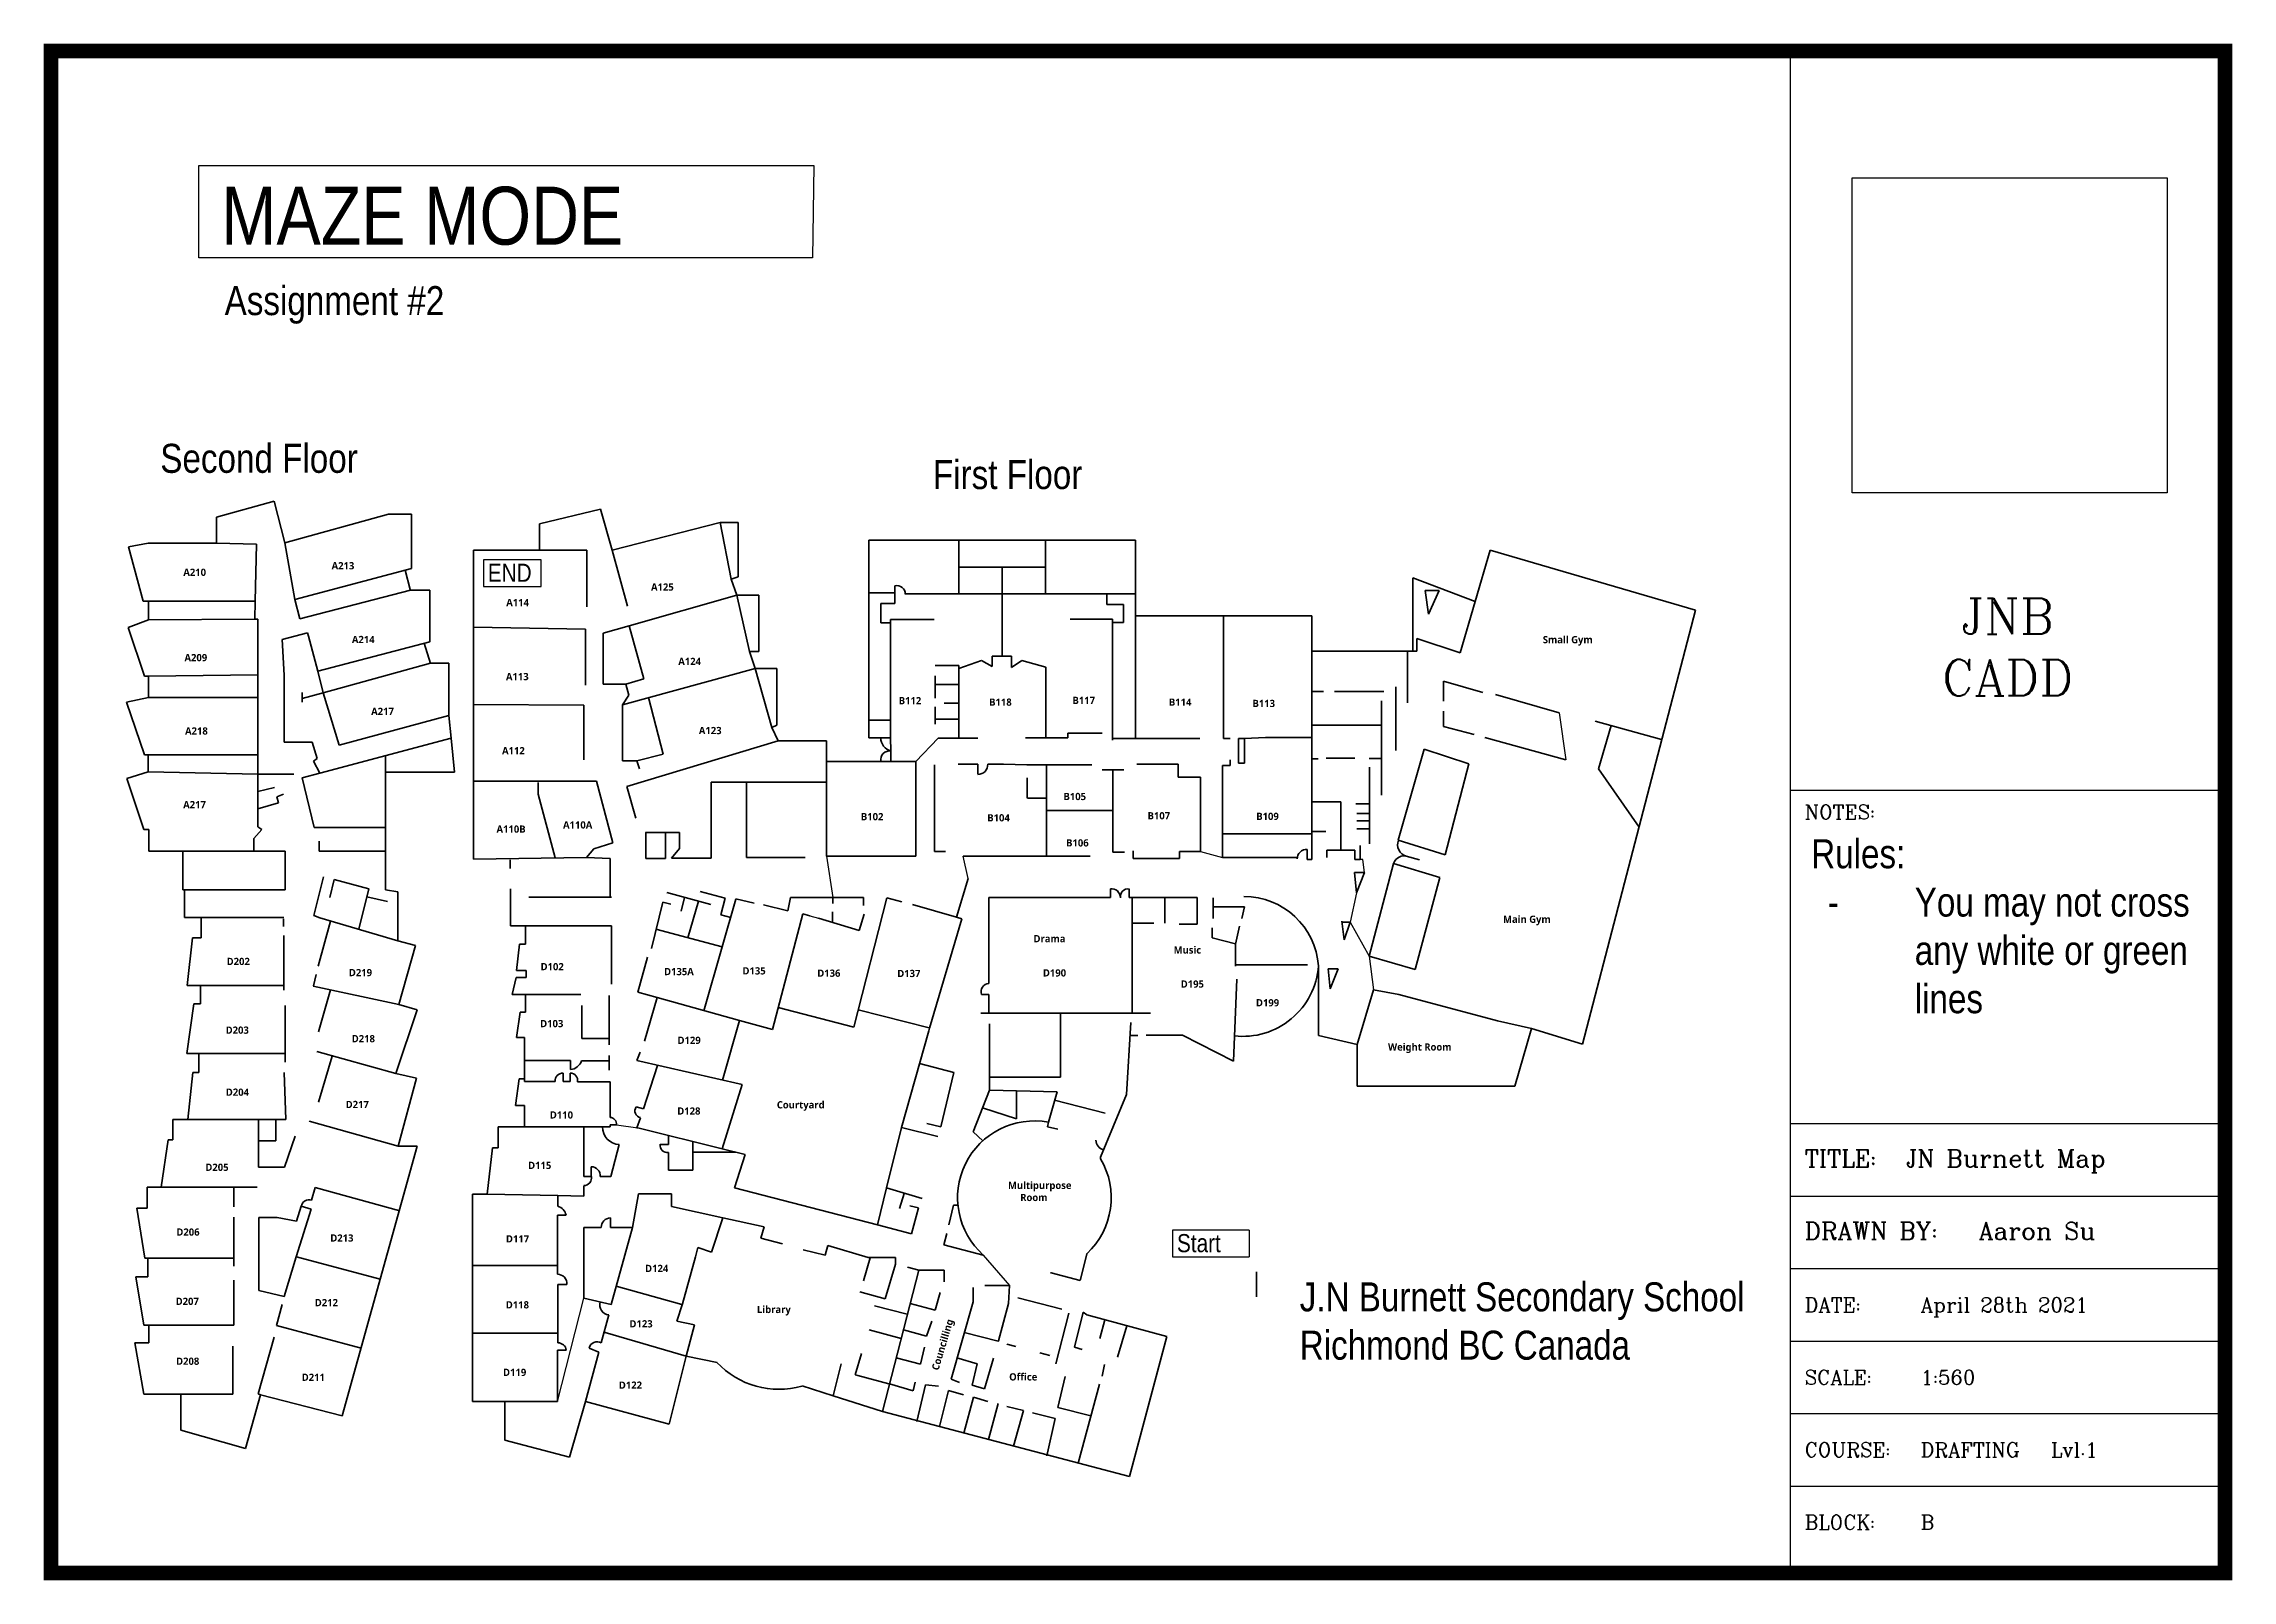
# Model space of a CAD drawing. Header units: inches. Extents: x -0.1 to 15.1, y -0.1 to 10.6.
import ezdxf
from ezdxf.enums import TextEntityAlignment as Align

# ---------------------------------------------------------------- set-up
doc = ezdxf.new("R2010")
doc.units = ezdxf.units.IN
doc.header["$MEASUREMENT"] = 0
doc.layers.add('Map Layer', color=7, linetype='Continuous', lineweight=35)
doc.layers.add('Maze Mode', color=86, linetype='Continuous')
doc.layers.add('TEXT', color=7, linetype='Continuous')
doc.styles.add('ROMANC', font='romanc')
doc.styles.get("Standard").update_dxf_attribs({"font": 'technic_.ttf'})
picture_1 = doc.add_image_def('image1.png', size_in_pixel=(1761, 1761))

msp = doc.modelspace()

# ---------------------------------------------------------------- linework, layer by layer
for p, q in [((12, 10.5), (12, 0)), ((12, 5.4), (15, 5.4)), ((12, 3.1), (15, 3.1)), ((12, 2.6), (15, 2.6)), ((12, 2.1), (15, 2.1)), ((12, 1.6), (15, 1.6)), ((12, 1.1), (15, 1.1)), ((12, 0.6), (15, 0.6))]:
    msp.add_line(p, q)
at = {"const_width": 0.1}
msp.add_lwpolyline([(0, 0), (15, 0), (15, 10.5), (0, 10.5)], close=True, dxfattribs=at)
at = {"layer": 'Map Layer'}
for p, q in [((1.142, 7.285), (1.539, 7.394)), ((1.539, 7.394), (1.142, 7.285)), ((1.142, 7.285), (1.142, 7.104)), ((1.539, 7.394), (1.613, 7.108)), ((1.613, 7.108), (1.539, 7.394)), ((1.613, 7.108), (2.328, 7.304)), ((2.328, 7.304), (2.487, 7.304)), ((2.487, 7.304), (2.487, 6.93)), ((3.792, 7.339), (3.371, 7.237)), ((3.871, 7.056), (3.792, 7.339)), ((4.617, 7.248), (3.871, 7.056)), ((4.741, 7.248), (4.617, 7.248)), ((4.617, 7.248), (4.692, 6.857)), ((4.741, 6.872), (4.741, 7.248)), ((0.671, 7.104), (0.535, 7.08)), ((1.142, 7.104), (0.671, 7.104)), ((1.417, 7.098), (1.142, 7.104)), ((1.409, 6.705), (1.417, 7.098)), ((1.682, 6.715), (1.613, 7.108)), ((3.371, 7.237), (3.371, 7.057)), ((5.643, 7.126), (5.643, 5.762)), ((5.643, 7.126), (7.483, 7.126)), ((6.264, 7.126), (6.264, 6.754)), ((6.862, 7.125), (6.862, 6.758)), ((7.483, 7.126), (7.483, 6.604)), ((0.535, 7.08), (0.635, 6.705)), ((2.914, 7.057), (3.698, 7.057)), ((2.914, 7.057), (2.914, 4.924)), ((3.698, 7.057), (3.698, 6.666)), ((3.871, 7.056), (3.978, 6.671)), ((9.93, 7.057), (9.724, 6.347)), ((11.347, 6.643), (9.93, 7.057)), ((2.487, 6.93), (1.682, 6.715)), ((2.443, 6.918), (2.479, 6.786)), ((4.692, 6.857), (4.741, 6.872)), ((4.731, 6.745), (4.692, 6.857)), ((5.823, 6.762), (5.823, 6.81)), ((6.264, 6.94), (6.862, 6.94)), ((6.563, 6.754), (6.563, 6.94)), ((9.396, 6.865), (9.396, 6.36)), ((9.396, 6.865), (9.827, 6.702)), ((0.635, 6.705), (0.672, 6.705)), ((0.672, 6.705), (0.672, 6.576)), ((0.672, 6.705), (1.409, 6.705)), ((1.409, 6.705), (1.407, 6.58)), ((1.682, 6.715), (1.716, 6.582)), ((1.716, 6.582), (2.48, 6.78)), ((2.48, 6.78), (2.613, 6.78)), ((2.613, 6.78), (2.613, 6.423)), ((3.988, 6.535), (4.731, 6.745)), ((4.883, 6.745), (4.731, 6.745)), ((4.819, 6.357), (4.731, 6.745)), ((4.883, 6.357), (4.883, 6.745)), ((5.643, 6.762), (5.823, 6.762)), ((5.823, 6.688), (5.726, 6.688)), ((5.726, 6.688), (5.726, 6.554)), ((5.823, 6.759), (5.823, 6.762)), ((5.823, 6.759), (5.823, 6.688)), ((6.039, 6.754), (5.894, 6.754)), ((6.264, 6.754), (6.039, 6.754)), ((6.264, 6.754), (6.862, 6.754)), ((6.563, 6.754), (6.563, 6.63)), ((6.862, 6.754), (7.089, 6.754)), ((7.089, 6.754), (7.483, 6.754)), ((7.286, 6.754), (7.286, 6.682)), ((7.286, 6.682), (7.401, 6.682)), ((7.401, 6.682), (7.401, 6.558)), ((9.578, 6.779), (9.482, 6.777)), ((9.482, 6.777), (9.505, 6.615)), ((9.505, 6.615), (9.578, 6.779)), ((0.672, 6.576), (0.532, 6.522)), ((0.532, 6.522), (0.644, 6.186)), ((0.672, 6.576), (1.407, 6.58)), ((1.407, 6.58), (1.427, 6.58)), ((1.427, 6.58), (1.427, 6.197)), ((2.914, 5.991), (2.914, 6.526)), ((2.914, 6.526), (3.687, 6.512)), ((3.687, 6.512), (3.687, 6.124)), ((3.988, 6.535), (3.809, 6.484)), ((3.988, 6.535), (4.091, 6.168)), ((5.726, 6.554), (5.793, 6.554)), ((5.793, 6.554), (5.793, 6.578)), ((5.793, 6.578), (6.094, 6.578)), ((5.793, 6.554), (5.793, 5.764)), ((6.563, 6.63), (6.563, 6.326)), ((7.031, 6.58), (7.324, 6.58)), ((7.324, 6.58), (7.324, 5.745)), ((7.401, 6.558), (7.324, 6.558)), ((7.483, 6.604), (8.7, 6.604)), ((7.483, 6.604), (7.483, 5.756)), ((8.091, 6.604), (8.091, 5.764)), ((8.7, 6.604), (8.7, 5.763)), ((10.568, 3.648), (11.347, 6.643)), ((1.77, 6.486), (1.596, 6.44)), ((1.596, 6.44), (1.608, 6.193)), ((1.776, 6.464), (1.77, 6.486)), ((1.842, 6.221), (1.776, 6.464)), ((2.613, 6.423), (1.842, 6.221)), ((2.574, 6.414), (2.618, 6.274)), ((3.809, 6.484), (3.809, 6.132)), ((4.858, 6.241), (4.819, 6.357)), ((4.819, 6.357), (4.883, 6.357)), ((9.423, 6.36), (8.7, 6.36)), ((9.36, 6.003), (9.36, 6.36)), ((9.423, 6.36), (9.423, 6.447)), ((9.423, 6.447), (9.724, 6.347)), ((1.427, 6.197), (0.673, 6.186)), ((1.427, 6.197), (1.427, 6.04)), ((1.608, 6.193), (1.608, 5.732)), ((1.842, 6.221), (1.878, 6.073)), ((1.878, 6.073), (2.619, 6.276)), ((2.619, 6.276), (2.745, 6.276)), ((2.745, 6.276), (2.745, 5.915)), ((3.943, 5.989), (4.858, 6.241)), ((5.009, 6.241), (4.858, 6.241)), ((4.858, 6.241), (4.973, 5.834)), ((5.009, 5.849), (5.009, 6.241)), ((6.1, 6.261), (6.264, 6.261)), ((6.264, 6.241), (6.42, 6.295)), ((6.264, 6.261), (6.264, 5.759)), ((6.42, 6.295), (6.493, 6.253)), ((6.493, 6.253), (6.493, 6.326)), ((6.493, 6.326), (6.628, 6.326)), ((6.628, 6.326), (6.628, 6.246)), ((6.698, 6.295), (6.628, 6.246)), ((6.698, 6.295), (6.863, 6.25)), ((6.863, 6.25), (6.863, 5.762)), ((0.644, 6.186), (0.673, 6.186)), ((0.673, 6.186), (0.673, 6.039)), ((1.734, 6.034), (1.734, 6.074)), ((1.734, 6.074), (1.734, 6.007)), ((1.878, 6.073), (1.734, 6.034)), ((1.989, 5.711), (1.878, 6.073)), ((3.809, 6.132), (3.874, 6.132)), ((3.874, 6.132), (3.944, 6.133)), ((3.987, 6.055), (3.943, 5.989)), ((3.944, 6.133), (3.966, 6.133)), ((4.091, 6.168), (3.966, 6.133)), ((3.966, 6.133), (3.987, 6.055)), ((4.224, 5.649), (4.122, 6.041)), ((6.099, 6.129), (6.263, 6.129)), ((6.1, 6.189), (6.1, 6.035)), ((8.779, 6.082), (8.7, 6.082)), ((8.856, 6.082), (9.196, 6.082)), ((9.279, 6.114), (9.279, 5.674)), ((9.609, 6.153), (9.879, 6.074)), ((9.609, 6.153), (9.609, 6.015)), ((9.967, 6.06), (10.405, 5.934)), ((0.673, 6.04), (0.52, 6.007)), ((0.673, 6.039), (0.52, 6.007)), ((0.52, 6.007), (0.644, 5.645)), ((1.427, 6.04), (0.673, 6.04)), ((1.427, 6.04), (1.427, 5.668)), ((2.745, 5.915), (1.989, 5.711)), ((2.76, 5.76), (2.745, 5.915)), ((2.914, 5.991), (3.676, 5.987)), ((3.676, 5.987), (3.676, 5.611)), ((3.943, 5.989), (3.943, 5.603)), ((6.099, 5.89), (6.264, 5.89)), ((6.1, 5.975), (6.1, 5.857)), ((6.163, 6), (6.264, 6)), ((9.18, 5.85), (9.18, 6.018)), ((9.609, 5.946), (9.609, 5.839)), ((1.854, 5.518), (2.76, 5.76)), ((2.76, 5.76), (2.783, 5.525)), ((5.018, 5.742), (3.972, 5.426)), ((4.973, 5.834), (5.009, 5.849)), ((5.018, 5.742), (4.973, 5.834)), ((5.351, 5.742), (5.018, 5.742)), ((5.351, 5.455), (5.351, 5.742)), ((5.643, 5.884), (5.794, 5.884)), ((5.643, 5.762), (5.793, 5.762)), ((5.793, 5.764), (5.793, 5.762)), ((5.793, 5.762), (5.795, 5.671)), ((6.264, 5.759), (6.121, 5.759)), ((6.121, 5.759), (6.263, 5.759)), ((6.263, 5.759), (6.396, 5.759)), ((6.863, 5.762), (6.724, 5.762)), ((6.863, 5.762), (7.016, 5.762)), ((7.016, 5.762), (7.016, 5.795)), ((7.016, 5.795), (7.253, 5.795)), ((7.483, 5.756), (7.324, 5.756)), ((7.483, 5.756), (7.926, 5.756)), ((8.091, 5.764), (8.091, 5.756)), ((8.091, 5.756), (8.136, 5.756)), ((8.193, 5.587), (8.194, 5.756)), ((8.194, 5.756), (8.234, 5.756)), ((8.38, 5.763), (8.234, 5.756)), ((8.234, 5.756), (8.234, 5.587)), ((8.7, 5.763), (8.38, 5.763)), ((9.18, 5.85), (8.7, 5.85)), ((8.7, 5.763), (8.7, 4.922)), ((9.18, 5.85), (9.18, 5.367)), ((9.609, 5.839), (9.819, 5.784)), ((9.893, 5.764), (10.451, 5.609)), ((10.655, 5.876), (11.113, 5.75)), ((10.678, 5.547), (10.765, 5.847)), ((0.644, 5.645), (0.671, 5.645)), ((0.671, 5.645), (0.671, 5.527)), ((1.427, 5.645), (0.671, 5.645)), ((1.427, 5.668), (1.427, 5.645)), ((1.427, 5.645), (1.427, 5.511)), ((1.608, 5.732), (1.784, 5.732)), ((1.784, 5.732), (1.803, 5.732)), ((1.803, 5.732), (1.837, 5.618)), ((1.837, 5.618), (1.811, 5.601)), ((1.811, 5.601), (1.854, 5.518)), ((2.309, 5.142), (2.307, 5.639)), ((3.943, 5.603), (4.042, 5.603)), ((4.042, 5.603), (4.224, 5.649)), ((4.042, 5.603), (4.06, 5.548)), ((5.795, 5.599), (5.351, 5.598)), ((5.795, 5.671), (5.795, 5.599)), ((5.795, 5.599), (5.968, 5.599)), ((5.968, 5.599), (5.968, 5.531)), ((8.136, 5.571), (8.136, 5.61)), ((8.742, 5.617), (8.7, 5.617)), ((8.798, 5.621), (8.997, 5.621)), ((9.096, 5.619), (9.18, 5.619)), ((9.474, 5.683), (9.296, 5.055)), ((9.782, 5.583), (9.474, 5.683)), ((0.671, 5.527), (0.522, 5.481)), ((0.522, 5.481), (0.64, 5.129)), ((1.427, 5.511), (0.671, 5.527)), ((1.427, 5.511), (1.427, 5.148)), ((1.427, 5.511), (1.676, 5.511)), ((1.854, 5.518), (1.733, 5.486)), ((1.733, 5.486), (1.816, 5.142)), ((2.783, 5.525), (2.308, 5.525)), ((3.68, 5.463), (2.914, 5.463)), ((3.362, 5.453), (3.362, 5.373)), ((3.68, 5.463), (3.763, 5.463)), ((3.763, 5.463), (3.876, 5.037)), ((4.556, 4.931), (4.556, 5.455)), ((4.556, 5.455), (5.351, 5.455)), ((4.798, 4.936), (4.798, 5.455)), ((5.351, 5.455), (5.351, 4.945)), ((5.968, 4.945), (5.968, 5.531)), ((6.096, 5.575), (6.096, 4.978)), ((6.259, 5.579), (6.396, 5.579)), ((6.396, 5.579), (6.396, 5.51)), ((6.464, 5.579), (6.572, 5.579)), ((6.572, 5.579), (6.732, 5.575)), ((6.868, 5.575), (6.732, 5.575)), ((6.735, 5.486), (6.735, 5.345)), ((6.868, 4.946), (6.868, 5.575)), ((6.868, 5.575), (7.181, 5.575)), ((7.252, 5.54), (7.403, 5.54)), ((7.327, 5.54), (7.327, 5.416)), ((7.493, 5.581), (7.778, 5.581)), ((7.778, 5.581), (7.778, 5.491)), ((7.778, 5.491), (7.931, 5.491)), ((7.931, 5.491), (7.931, 4.978)), ((8.083, 4.937), (8.083, 5.571)), ((8.083, 5.571), (8.136, 5.571)), ((8.234, 5.587), (8.193, 5.587)), ((9.098, 5.559), (9.098, 5.03)), ((9.619, 4.955), (9.782, 5.583)), ((10.678, 5.547), (10.957, 5.145)), ((1.427, 5.392), (1.543, 5.42)), ((1.428, 5.272), (1.569, 5.314)), ((1.559, 5.355), (1.605, 5.373)), ((1.569, 5.314), (1.559, 5.355)), ((3.362, 5.373), (3.478, 4.934)), ((3.972, 5.426), (4.034, 5.208)), ((6.737, 5.345), (6.868, 5.345)), ((7.327, 5.416), (7.327, 4.972)), ((8.899, 5.321), (8.7, 5.321)), ((8.899, 5.321), (8.899, 4.986)), ((9.002, 5.306), (9.098, 5.306)), ((1.427, 5.148), (1.455, 5.129)), ((1.816, 5.142), (2.309, 5.142)), ((2.309, 5.142), (2.309, 4.776)), ((6.868, 5.26), (7.327, 5.26)), ((9.009, 5.24), (9.098, 5.24)), ((9.01, 5.188), (9.098, 5.188)), ((9.01, 5.134), (9.098, 5.134)), ((0.64, 5.129), (0.674, 5.129)), ((0.674, 5.129), (0.674, 4.98)), ((1.455, 5.129), (1.4, 5.067)), ((1.4, 5.067), (1.4, 4.98)), ((1.85, 5.049), (1.85, 4.98)), ((3.695, 4.937), (3.745, 4.997)), ((3.745, 4.997), (3.876, 5.038)), ((4.101, 5.108), (4.336, 5.108)), ((4.105, 5.105), (4.105, 5.108)), ((4.105, 4.93), (4.105, 5.105)), ((4.24, 5.108), (4.24, 4.93)), ((4.336, 4.999), (4.281, 4.931)), ((4.336, 5.108), (4.336, 4.999)), ((7.466, 4.93), (7.466, 4.983)), ((8.082, 5.099), (8.7, 5.099)), ((8.667, 4.922), (8.667, 4.992)), ((8.797, 5.116), (8.7, 5.116)), ((8.804, 4.936), (8.804, 4.986)), ((8.804, 4.986), (8.995, 4.986)), ((8.995, 4.986), (8.995, 4.923)), ((9.034, 4.923), (9.034, 5.02)), ((9.296, 5.055), (9.619, 4.955)), ((0.674, 4.98), (1.615, 4.98)), ((0.91, 4.98), (0.91, 4.713)), ((1.615, 4.98), (1.615, 4.759)), ((1.85, 4.98), (2.309, 4.98)), ((2.914, 4.924), (3.695, 4.937)), ((3.168, 4.921), (3.168, 4.86)), ((3.858, 4.929), (3.695, 4.937)), ((3.858, 4.66), (3.858, 4.929)), ((4.24, 4.93), (4.105, 4.93)), ((4.281, 4.931), (4.556, 4.931)), ((4.798, 4.936), (5.204, 4.936)), ((5.351, 4.945), (5.968, 4.945)), ((6.096, 4.978), (6.171, 4.978)), ((6.294, 4.946), (6.868, 4.946)), ((6.868, 4.946), (7.17, 4.946)), ((7.407, 4.972), (7.327, 4.972)), ((7.787, 4.93), (7.466, 4.93)), ((7.931, 4.978), (7.787, 4.978)), ((7.787, 4.978), (7.787, 4.93)), ((8.599, 4.937), (8.083, 4.937)), ((8.599, 4.937), (8.599, 4.926)), ((8.7, 4.922), (8.667, 4.922)), ((8.995, 4.923), (9.034, 4.923)), ((9.263, 4.895), (9.094, 4.256)), ((9.263, 4.895), (9.582, 4.798)), ((9.443, 4.921), (9.351, 4.945)), ((0.91, 4.713), (0.921, 4.713)), ((1.615, 4.714), (0.921, 4.714)), ((0.921, 4.714), (0.921, 4.522)), ((1.615, 4.759), (1.615, 4.714)), ((1.879, 4.803), (1.814, 4.535)), ((1.953, 4.785), (1.923, 4.659)), ((1.953, 4.785), (2.193, 4.72)), ((2.193, 4.72), (2.124, 4.441)), ((2.309, 4.776), (2.309, 4.714)), ((2.309, 4.714), (2.392, 4.699)), ((2.392, 4.699), (2.392, 4.406)), ((3.17, 4.721), (3.17, 4.645)), ((4.25, 4.694), (4.553, 4.611)), ((4.478, 4.702), (4.651, 4.655)), ((6.329, 4.791), (6.247, 4.525)), ((7.31, 4.659), (7.31, 4.719)), ((7.438, 4.719), (7.438, 4.659)), ((8.994, 4.832), (9.007, 4.693)), ((9.063, 4.832), (8.994, 4.832)), ((9.007, 4.693), (9.063, 4.832)), ((9.582, 4.798), (9.412, 4.163)), ((1.814, 4.535), (1.855, 4.52)), ((2.321, 4.633), (2.18, 4.664)), ((3.17, 4.645), (3.17, 4.465)), ((3.298, 4.662), (3.867, 4.662)), ((4.143, 4.309), (4.221, 4.628)), ((4.221, 4.628), (4.276, 4.613)), ((4.347, 4.566), (4.372, 4.661)), ((4.395, 4.382), (4.467, 4.635)), ((4.651, 4.655), (4.621, 4.54)), ((4.621, 4.54), (4.69, 4.523)), ((4.631, 4.319), (4.726, 4.648)), ((4.726, 4.65), (4.852, 4.622)), ((4.916, 4.609), (5.085, 4.568)), ((4.979, 3.749), (5.187, 4.548)), ((5.085, 4.568), (5.103, 4.66)), ((5.103, 4.66), (5.607, 4.66)), ((5.187, 4.548), (5.236, 4.534)), ((5.391, 4.489), (5.391, 4.561)), ((5.394, 4.659), (5.394, 4.618)), ((5.539, 3.765), (5.767, 4.657)), ((5.575, 4.433), (5.611, 4.546)), ((5.607, 4.66), (5.607, 4.605)), ((5.767, 4.657), (5.87, 4.63)), ((6.247, 4.525), (5.943, 4.612)), ((6.47, 4.659), (6.47, 4.066)), ((6.47, 4.659), (7.31, 4.659)), ((7.438, 4.659), (7.459, 4.661)), ((7.455, 4.661), (7.909, 4.661)), ((7.459, 4.661), (7.459, 3.861)), ((7.686, 4.482), (7.686, 4.66)), ((7.909, 4.661), (7.909, 4.476)), ((8.019, 4.657), (8.019, 4.515)), ((8.235, 4.595), (8.02, 4.595)), ((8.235, 4.595), (8.217, 4.515)), ((0.921, 4.522), (1.606, 4.522)), ((0.977, 4.383), (0.939, 4.053)), ((1.035, 4.383), (0.977, 4.383)), ((1.035, 4.524), (1.035, 4.383)), ((1.605, 4.512), (1.605, 4.46)), ((1.607, 4.397), (1.607, 4.02)), ((1.929, 4.498), (1.844, 4.186)), ((2.392, 4.362), (1.855, 4.52)), ((2.392, 4.406), (2.392, 4.362)), ((3.17, 4.465), (3.867, 4.465)), ((3.274, 4.463), (3.274, 4.339)), ((3.867, 4.465), (3.867, 4.063)), ((4.631, 4.319), (4.174, 4.441)), ((5.296, 4.518), (5.575, 4.433)), ((6.284, 4.512), (6.061, 3.759)), ((6.247, 4.525), (6.284, 4.512)), ((7.61, 4.484), (7.459, 4.484)), ((7.909, 4.476), (7.783, 4.476)), ((8.012, 4.452), (8.012, 4.382)), ((8.012, 4.382), (8.172, 4.34)), ((8.172, 4.339), (8.2, 4.462)), ((8.906, 4.497), (8.923, 4.367)), ((8.965, 4.49), (8.907, 4.49)), ((8.923, 4.367), (8.965, 4.49)), ((2.515, 4.33), (2.392, 4.362)), ((2.401, 3.921), (2.515, 4.33)), ((3.233, 4.339), (3.212, 4.156)), ((3.274, 4.339), (3.233, 4.339)), ((4.048, 4.008), (4.115, 4.249)), ((4.631, 4.319), (4.504, 3.879)), ((8.172, 4.34), (8.172, 4.186)), ((9.412, 4.163), (9.094, 4.256)), ((1.81, 4.05), (1.829, 4.128)), ((3.209, 4.109), (3.181, 3.992)), ((3.278, 4.109), (3.209, 4.109)), ((3.212, 4.156), (3.278, 4.156)), ((3.278, 4.156), (3.278, 4.109)), ((8.158, 3.531), (8.181, 4.097)), ((8.67, 4.196), (8.172, 4.196)), ((8.745, 4.188), (8.745, 3.707)), ((8.811, 4.168), (8.826, 4.03)), ((8.88, 4.168), (8.811, 4.168)), ((8.826, 4.03), (8.88, 4.168)), ((0.986, 3.927), (0.938, 3.583)), ((0.939, 4.053), (1.032, 4.053)), ((1.032, 3.927), (0.986, 3.927)), ((1.032, 4.053), (1.032, 3.927)), ((1.032, 4.053), (1.607, 4.053)), ((1.808, 4.048), (2.401, 3.921)), ((1.928, 4.022), (1.845, 3.734)), ((3.181, 3.992), (3.656, 3.992)), ((3.275, 3.991), (3.275, 3.869)), ((3.852, 3.643), (3.852, 3.983)), ((4.182, 3.971), (4.048, 4.008)), ((4.182, 3.971), (4.094, 3.668)), ((4.182, 3.971), (4.751, 3.812)), ((6.47, 3.992), (6.421, 3.992)), ((6.47, 3.992), (6.47, 3.861)), ((9.125, 4.023), (9.013, 3.645)), ((9.125, 4.023), (9.3, 3.99)), ((9.3, 3.99), (9.981, 3.81)), ((1.615, 3.916), (1.615, 3.585)), ((2.38, 3.446), (2.526, 3.886)), ((2.526, 3.886), (2.401, 3.921)), ((3.236, 3.869), (3.211, 3.695)), ((3.275, 3.869), (3.236, 3.869)), ((3.662, 3.916), (3.662, 3.688)), ((4.751, 3.812), (4.633, 3.399)), ((4.751, 3.812), (4.979, 3.749)), ((5.018, 3.901), (5.539, 3.765)), ((6.059, 3.76), (5.57, 3.885)), ((6.416, 3.861), (7.587, 3.861)), ((6.475, 3.789), (6.475, 3.33)), ((6.966, 3.42), (6.966, 3.861)), ((7.42, 3.302), (7.45, 3.797)), ((9.981, 3.81), (10.216, 3.756)), ((3.211, 3.695), (3.268, 3.695)), ((3.268, 3.695), (3.268, 3.535)), ((3.662, 3.688), (3.852, 3.688)), ((5.869, 3.074), (6.056, 3.741)), ((6.056, 3.741), (6.061, 3.759)), ((6.061, 3.759), (6.059, 3.76)), ((7.442, 3.709), (7.498, 3.709)), ((7.557, 3.711), (7.808, 3.711)), ((7.808, 3.711), (8.158, 3.531)), ((8.745, 3.707), (9.013, 3.645)), ((9.013, 3.645), (9.013, 3.359)), ((10.1, 3.359), (10.216, 3.756)), ((10.216, 3.756), (10.568, 3.648)), ((0.938, 3.583), (1.02, 3.583)), ((1.02, 3.583), (1.02, 3.452)), ((1.02, 3.583), (1.604, 3.583)), ((1.615, 3.583), (1.604, 3.583)), ((1.615, 3.585), (1.615, 3.583)), ((1.615, 3.585), (1.615, 3.524)), ((2.38, 3.446), (1.835, 3.597)), ((1.941, 3.566), (1.845, 3.247)), ((3.268, 3.535), (3.268, 3.408)), ((3.268, 3.535), (3.585, 3.535)), ((3.585, 3.535), (3.585, 3.473)), ((3.66, 3.533), (3.85, 3.533)), ((3.85, 3.47), (3.85, 3.569)), ((4.042, 3.535), (4.065, 3.594)), ((4.768, 3.369), (4.042, 3.535)), ((4.087, 3.202), (4.185, 3.5)), ((4.185, 3.5), (4.186, 3.502)), ((4.186, 3.502), (4.186, 3.502)), ((6.229, 3.453), (5.992, 3.514)), ((0.979, 3.452), (0.943, 3.129)), ((1.02, 3.452), (0.979, 3.452)), ((1.608, 3.452), (1.62, 3.129)), ((2.522, 3.414), (2.38, 3.446)), ((2.395, 2.944), (2.522, 3.414)), ((3.231, 3.408), (3.206, 3.225)), ((3.268, 3.408), (3.231, 3.408)), ((3.268, 3.408), (3.268, 3.391)), ((3.268, 3.391), (3.478, 3.391)), ((3.534, 3.391), (3.534, 3.448)), ((3.534, 3.391), (3.581, 3.391)), ((3.581, 3.391), (3.583, 3.449)), ((3.632, 3.389), (3.855, 3.389)), ((3.855, 3.389), (3.858, 3.389)), ((3.858, 3.389), (3.858, 3.38)), ((3.858, 3.38), (3.858, 3.143)), ((4.631, 2.926), (4.768, 3.369)), ((6.139, 3.077), (6.229, 3.453)), ((6.475, 3.33), (6.362, 3.043)), ((6.966, 3.42), (6.475, 3.42)), ((6.475, 3.33), (6.943, 3.319)), ((6.662, 3.324), (6.662, 3.325)), ((6.662, 3.134), (6.662, 3.324)), ((9.013, 3.359), (10.1, 3.359)), ((3.206, 3.225), (3.268, 3.225)), ((3.268, 3.225), (3.268, 3.165)), ((4.087, 3.202), (4.037, 3.215)), ((6.427, 3.208), (6.662, 3.134)), ((6.943, 3.319), (6.882, 3.111)), ((7.273, 3.173), (6.924, 3.261)), ((7.42, 3.302), (7.242, 2.868)), ((0.943, 3.129), (0.841, 3.129)), ((0.841, 3.129), (0.841, 2.988)), ((0.943, 3.129), (1.62, 3.129)), ((1.432, 3.128), (1.432, 2.8)), ((1.551, 2.981), (1.551, 3.129)), ((2.395, 2.944), (1.781, 3.116)), ((3.268, 3.078), (3.086, 3.078)), ((3.086, 3.078), (3.086, 2.932)), ((3.268, 3.165), (3.268, 3.078)), ((3.268, 3.078), (3.805, 3.078)), ((3.676, 2.736), (3.676, 3.078)), ((3.805, 3.078), (3.858, 3.078)), ((3.858, 3.078), (3.858, 3.091)), ((3.858, 3.091), (3.902, 3.091)), ((4.043, 3.072), (4.067, 3.141)), ((4.057, 3.068), (4.043, 3.072)), ((4.057, 3.068), (4.631, 2.926)), ((5.869, 3.074), (5.765, 2.656)), ((5.869, 3.074), (6.118, 3.011)), ((6.044, 3.102), (6.139, 3.077)), ((6.362, 3.043), (6.429, 2.982)), ((6.875, 3.079), (6.882, 3.111)), ((6.948, 3.061), (6.875, 3.079)), ((6.882, 3.111), (6.882, 3.111)), ((0.809, 2.988), (0.761, 2.662)), ((0.841, 2.988), (0.809, 2.988)), ((1.432, 2.981), (1.551, 2.981)), ((1.612, 2.8), (1.684, 3.014)), ((2.01, 1.083), (2.527, 2.944)), ((2.527, 2.944), (2.395, 2.944)), ((3.046, 2.932), (3.01, 2.614)), ((3.086, 2.932), (3.046, 2.932)), ((3.863, 2.735), (3.921, 2.956)), ((4.261, 2.957), (4.203, 2.957)), ((4.261, 3.016), (4.261, 2.957)), ((4.261, 2.779), (4.261, 2.9)), ((4.429, 2.976), (4.429, 2.779)), ((4.43, 2.903), (4.722, 2.903)), ((4.631, 2.926), (4.79, 2.886)), ((4.79, 2.886), (4.717, 2.656)), ((1.432, 2.8), (1.612, 2.8)), ((3.676, 2.736), (3.728, 2.736)), ((3.728, 2.736), (3.728, 2.803)), ((3.79, 2.735), (3.863, 2.735)), ((4.429, 2.779), (4.261, 2.779)), ((7.242, 2.868), (7.242, 2.858)), ((0.761, 2.662), (0.663, 2.662)), ((0.663, 2.662), (0.663, 2.516)), ((0.761, 2.662), (1.423, 2.662)), ((1.261, 2.661), (1.261, 2.527)), ((1.822, 2.659), (1.798, 2.572)), ((1.822, 2.659), (2.407, 2.498)), ((3.01, 2.614), (2.908, 2.614)), ((2.908, 2.614), (2.908, 1.184)), ((3.01, 2.614), (3.496, 2.604)), ((3.496, 2.604), (3.496, 2.53)), ((3.496, 2.604), (3.677, 2.6)), ((3.677, 2.6), (3.677, 2.672)), ((4.053, 2.616), (4.012, 2.384)), ((4.282, 2.616), (4.053, 2.616)), ((4.282, 2.529), (4.282, 2.616)), ((4.717, 2.656), (5.703, 2.401)), ((5.703, 2.401), (5.765, 2.656)), ((5.765, 2.656), (6.01, 2.583)), ((5.887, 2.619), (5.854, 2.515)), ((0.663, 2.516), (0.592, 2.516)), ((0.592, 2.516), (0.647, 2.171)), ((1.262, 2.171), (1.262, 2.455)), ((1.435, 1.949), (1.435, 2.453)), ((1.435, 2.453), (1.56, 2.453)), ((1.56, 2.453), (1.693, 2.427)), ((1.692, 2.181), (1.796, 2.509)), ((1.693, 2.427), (1.726, 2.53)), ((1.796, 2.509), (1.726, 2.53)), ((3.495, 2.434), (3.495, 2.469)), ((3.495, 2.469), (3.554, 2.469)), ((3.495, 2.122), (3.495, 2.434)), ((3.86, 2.384), (3.86, 2.451)), ((4.635, 2.451), (4.282, 2.529)), ((4.558, 2.214), (4.635, 2.451)), ((4.635, 2.451), (4.921, 2.388)), ((5.985, 2.518), (5.925, 2.532)), ((5.938, 2.34), (5.985, 2.518)), ((6.195, 2.401), (6.228, 2.538)), ((6.228, 2.538), (6.257, 2.538)), ((3.676, 2.384), (3.676, 1.895)), ((3.797, 2.384), (3.676, 2.384)), ((4.012, 2.384), (3.86, 2.384)), ((3.865, 1.853), (4.012, 2.384)), ((4.921, 2.388), (4.897, 2.31)), ((4.897, 2.31), (5.047, 2.271)), ((5.703, 2.401), (5.938, 2.34)), ((6.16, 2.264), (6.182, 2.342)), ((0.647, 2.171), (0.667, 2.171)), ((0.667, 2.171), (0.667, 2.043)), ((0.667, 2.171), (1.246, 2.171)), ((1.246, 2.171), (1.262, 2.171)), ((1.262, 2.171), (1.262, 2.116)), ((1.692, 2.181), (1.609, 1.907)), ((1.693, 2.18), (2.271, 2.028)), ((3.495, 2.122), (2.908, 2.122)), ((3.495, 2.061), (3.495, 2.122)), ((4.356, 1.857), (4.446, 2.182)), ((4.446, 2.182), (4.463, 2.246)), ((4.463, 2.246), (4.558, 2.214)), ((5.189, 2.23), (5.341, 2.193)), ((5.341, 2.193), (5.361, 2.259)), ((5.361, 2.259), (5.638, 2.176)), ((5.653, 2.175), (5.606, 2.016)), ((5.638, 2.176), (5.827, 2.176)), ((5.827, 2.13), (5.756, 1.891)), ((5.827, 2.176), (5.827, 2.13)), ((6.16, 2.264), (6.432, 2.193)), ((7.102, 2.018), (7.148, 2.2)), ((7.148, 2.2), (7.148, 2.203)), ((0.667, 2.043), (0.585, 2.043)), ((0.585, 2.043), (0.64, 1.71)), ((1.262, 1.71), (1.262, 2.021)), ((3.497, 1.655), (3.497, 1.991)), ((3.497, 1.991), (3.56, 1.991)), ((3.899, 1.978), (4.353, 1.853)), ((5.737, 1.114), (5.987, 2.089)), ((5.987, 2.089), (5.91, 2.109)), ((5.987, 2.089), (6.163, 2.089)), ((6.163, 2.089), (6.163, 2.008)), ((6.362, 1.87), (6.362, 1.969)), ((6.443, 1.984), (6.614, 1.984)), ((6.614, 1.984), (6.607, 1.86)), ((6.9, 2.07), (6.897, 2.071)), ((7.102, 2.018), (6.9, 2.07)), ((1.609, 1.907), (1.435, 1.949)), ((1.556, 1.708), (1.595, 1.853)), ((3.676, 1.895), (3.865, 1.853)), ((4.317, 1.738), (4.356, 1.857)), ((5.756, 1.891), (5.58, 1.94)), ((5.682, 1.842), (5.907, 1.785)), ((6.1, 1.814), (5.929, 1.86)), ((6.1, 1.814), (6.136, 1.936)), ((6.362, 1.87), (6.21, 1.338)), ((6.607, 1.86), (6.538, 1.602)), ((6.671, 1.898), (6.975, 1.819)), ((0.64, 1.71), (0.676, 1.71)), ((0.676, 1.71), (0.676, 1.587)), ((0.676, 1.71), (1.262, 1.71)), ((1.556, 1.708), (2.141, 1.55)), ((3.848, 1.78), (3.797, 1.587)), ((3.823, 1.66), (3.817, 1.661)), ((4.441, 1.711), (4.317, 1.738)), ((4.382, 1.496), (4.441, 1.711)), ((5.645, 1.678), (5.865, 1.617)), ((6.041, 1.633), (5.882, 1.677)), ((6.041, 1.633), (6.078, 1.738)), ((7.023, 1.792), (6.934, 1.442)), ((7.121, 1.799), (7.061, 1.559)), ((7.148, 1.782), (7.121, 1.799)), ((7.699, 1.631), (7.148, 1.782)), ((7.271, 1.746), (7.236, 1.617)), ((7.423, 1.706), (7.359, 1.489)), ((0.676, 1.587), (0.579, 1.587)), ((0.579, 1.587), (0.64, 1.234)), ((1.254, 1.234), (1.254, 1.564)), ((1.54, 1.627), (1.43, 1.235)), ((3.497, 1.655), (2.908, 1.655)), ((3.495, 1.5), (3.495, 1.537)), ((3.495, 1.537), (3.555, 1.537)), ((3.497, 1.588), (3.497, 1.655)), ((3.78, 1.524), (3.687, 1.182)), ((3.78, 1.524), (3.713, 1.552)), ((4.382, 1.496), (3.823, 1.66)), ((5.593, 1.514), (5.548, 1.368)), ((5.999, 1.441), (6.026, 1.558)), ((6.536, 1.6), (6.301, 1.658)), ((6.537, 1.599), (6.536, 1.6)), ((6.538, 1.602), (6.537, 1.599)), ((6.596, 1.579), (6.657, 1.563)), ((6.823, 1.518), (6.891, 1.5)), ((7.061, 1.559), (7.115, 1.541)), ((7.441, 0.665), (7.699, 1.631)), ((3.495, 1.184), (3.495, 1.5)), ((4.264, 1.027), (4.382, 1.496)), ((4.382, 1.496), (4.596, 1.453)), ((5.397, 1.222), (5.453, 1.442)), ((5.548, 1.368), (5.567, 1.362)), ((5.567, 1.362), (5.781, 1.304)), ((5.999, 1.441), (5.831, 1.484)), ((6.391, 1.443), (6.251, 1.484)), ((6.391, 1.443), (6.355, 1.295)), ((6.442, 1.27), (6.502, 1.483)), ((7.268, 1.438), (7.253, 1.358)), ((0.64, 1.234), (0.881, 1.234)), ((0.881, 1.234), (1.254, 1.234)), ((0.895, 1.232), (0.895, 0.986)), ((1.341, 0.858), (1.445, 1.23)), ((1.43, 1.235), (1.445, 1.23)), ((1.445, 1.23), (2.01, 1.083)), ((5.182, 1.29), (5.397, 1.222)), ((5.397, 1.222), (5.737, 1.114)), ((5.781, 1.304), (5.786, 1.304)), ((5.786, 1.304), (5.949, 1.256)), ((5.949, 1.256), (5.963, 1.317)), ((5.975, 1.046), (6.033, 1.297)), ((6.033, 1.297), (6.123, 1.289)), ((6.13, 1.01), (6.193, 1.258)), ((6.193, 1.258), (6.297, 1.229)), ((6.21, 1.338), (6.268, 1.315)), ((6.299, 0.964), (6.366, 1.213)), ((6.355, 1.296), (6.442, 1.27)), ((6.366, 1.213), (6.463, 1.184)), ((6.998, 1.356), (6.946, 1.142)), ((7.235, 1.303), (7.088, 0.757)), ((2.908, 1.184), (3.132, 1.184)), ((3.132, 1.184), (3.132, 0.916)), ((3.132, 1.184), (3.495, 1.184)), ((3.578, 0.8), (3.687, 1.182)), ((3.687, 1.182), (4.264, 1.027)), ((5.737, 1.114), (7.441, 0.665)), ((6.536, 1.169), (6.469, 0.92)), ((6.596, 1.148), (6.71, 1.12)), ((6.71, 1.12), (6.64, 0.876)), ((6.771, 1.105), (6.929, 1.066)), ((6.929, 1.066), (6.872, 0.809)), ((6.946, 1.142), (7.175, 1.083)), ((0.895, 0.986), (1.341, 0.858)), ((3.132, 0.916), (3.578, 0.8))]:
    msp.add_line(p, q, dxfattribs=at)
at = {"layer": 'Map Layer', "color": 7, "true_color": 0xffffff}
msp.add_line((8.317, 2.077), (8.317, 1.904), dxfattribs=at)
at = {"layer": 'Map Layer'}
for centre, radius, start, end in [((5.837, 6.755), 0.0574, 358.9615, 103.9046), ((5.82, 5.762), 0.0948, 180, 254.6164), ((5.787, 5.609), 0.0626, 82.8113, 189.037), ((6.396, 5.577), 0.0676, 270, 1.613), ((8.663, 4.928), 0.064, 86.2581, 181.9219), ((9.374, 5.025), 0.0831, 158.8373, 253.927), ((9.336, 4.871), 0.0763, 72.2921, 161.1131), ((7.318, 4.659), 0.0608, 0.3464, 98.2325), ((7.43, 4.668), 0.0513, 80.083, 190.4862), ((8.23, 4.151), 0.517, 4.1089, 90), ((8.223, 4.226), 0.524, 263.5713, 355.8698), ((6.471, 4.012), 0.0537, 90.6246, 201.9784), ((3.576, 3.562), 0.0892, 275.3978, 340.5929), ((3.532, 3.394), 0.0543, 88.3495, 183.0703), ((3.583, 3.398), 0.0506, 348.9868, 90), ((4.076, 3.188), 0.0474, 144.695, 258.9668), ((3.924, 3.075), 0.119, 178.5959, 268.5959), ((3.854, 3.095), 0.0485, 354.6112, 85.5566), ((6.785, 2.589), 0.53, 79.4975, 228.3158), ((4.255, 2.952), 0.0525, 174.0968, 275.9065), ((7.279, 2.986), 0.0692, 179.6951, 255.5701), ((3.677, 2.725), 0.0523, 270, 12.0672), ((3.728, 2.741), 0.0616, 354.1138, 90), ((6.785, 2.589), 0.53, 313.2518, 30.4273), ((1.782, 2.517), 0.0577, 74.3002, 167.1029), ((3.477, 2.454), 0.0783, 10.978, 75.6219), ((3.863, 2.384), 0.0662, 93.2481, 180), ((3.496, 1.997), 0.0637, 354.7987, 91.0787), ((3.855, 1.849), 0.0692, 162.3616, 264.6054), ((3.497, 1.529), 0.0591, 8.084, 90), ((3.767, 1.54), 0.0552, 57.7451, 167.8263), ((5.021, 1.848), 0.581, 222.8509, 286.0455)]:
    msp.add_arc(centre, radius, start, end, dxfattribs=at)
at = {"layer": 'Maze Mode', "color": 7}
for p, q in [((1.021, 9.711), (5.264, 9.711)), ((1.021, 9.074), (1.021, 9.711)), ((5.264, 9.711), (5.254, 9.074)), ((5.254, 9.074), (1.021, 9.074)), ((2.985, 6.989), (2.985, 6.805)), ((3.382, 6.989), (2.985, 6.989)), ((3.382, 6.805), (3.382, 6.989)), ((2.985, 6.805), (3.382, 6.805)), ((7.739, 2.364), (7.739, 2.181)), ((8.266, 2.364), (7.739, 2.364)), ((8.266, 2.364), (8.266, 2.181)), ((7.739, 2.181), (8.266, 2.181))]:
    msp.add_line(p, q, dxfattribs=at)
at = {"layer": 'Maze Mode'}
for p, q in [((10.405, 5.934), (10.451, 5.609)), ((5.968, 5.599), (6.121, 5.759)), ((5.351, 4.945), (5.394, 4.659)), ((6.329, 4.791), (6.294, 4.946)), ((7.931, 4.978), (8.083, 4.937)), ((9.052, 4.923), (9.034, 4.923)), ((9.063, 4.832), (9.052, 4.923)), ((9.007, 4.693), (8.965, 4.49)), ((5.236, 4.534), (5.296, 4.518)), ((8.965, 4.49), (9.094, 4.256)), ((9.094, 4.256), (9.125, 4.023)), ((3.902, 3.091), (4.05, 3.07)), ((6.432, 2.193), (6.614, 1.984)), ((3.495, 1.184), (3.676, 1.895))]:
    msp.add_line(p, q, dxfattribs=at)

# ---------------------------------------------------------------- texts
at = {"layer": 'Map Layer', "attachment_point": 1}
for s, width, insert, char_height in [('Second Floor', 2.00709, (0.754, 7.79), 0.2), ('First Floor', 3.13329, (6.085, 7.678), 0.2), ('{\\fYu Gothic UI Semibold|b0|i0|c0|p34;A213}', 0.3497, (1.936, 6.974), 0.05), ('{\\fYu Gothic UI Semibold|b0|i0|c0|p34;A210}', 0.3497, (0.913, 6.929), 0.05), ('{\\fYu Gothic UI Semibold|b0|i0|c0|p34;A125}', 0.3497, (4.14, 6.827), 0.05), ('{\\fYu Gothic UI Semibold|b0|i0|c0|p34;A114}', 0.3497, (3.141, 6.72), 0.05), ('{\\fYu Gothic UI Semibold|b0|i0|c0|p34;A214}', 0.3497, (2.076, 6.465), 0.05), ('{\\fYu Gothic UI Semibold|b0|i0|c0|p34;Small Gym}', 0.3497, (10.293, 6.464), 0.05), ('{\\fYu Gothic UI Semibold|b0|i0|c0|p34;A209}', 0.3497, (0.921, 6.34), 0.05), ('{\\fYu Gothic UI Semibold|b0|i0|c0|p34;A113}', 0.3497, (3.139, 6.209), 0.05), ('{\\fYu Gothic UI Semibold|b0|i0|c0|p34;A124}', 0.3497, (4.328, 6.314), 0.05), ('{\\fYu Gothic UI Semibold|b0|i0|c0|p34;B112}', 0.3497, (5.849, 6.043), 0.05), ('{\\fYu Gothic UI Semibold|b0|i0|c0|p34;B117}', 0.3497, (7.048, 6.045), 0.05), ('{\\fYu Gothic UI Semibold|b0|i0|c0|p34;A217}', 0.3497, (2.209, 5.969), 0.05), ('{\\fYu Gothic UI Semibold|b0|i0|c0|p34;B118}', 0.3497, (6.473, 6.033), 0.05), ('{\\fYu Gothic UI Semibold|b0|i0|c0|p34;B114}', 0.3497, (7.713, 6.033), 0.05), ('{\\fYu Gothic UI Semibold|b0|i0|c0|p34;B113}', 0.3497, (8.29, 6.024), 0.05), ('{\\fYu Gothic UI Semibold|b0|i0|c0|p34;A218}', 0.3497, (0.925, 5.834), 0.05), ('{\\fYu Gothic UI Semibold|b0|i0|c0|p34;A123}', 0.3497, (4.47, 5.837), 0.05), ('{\\fYu Gothic UI Semibold|b0|i0|c0|p34;A112}', 0.3497, (3.112, 5.698), 0.05), ('{\\fYu Gothic UI Semibold|b0|i0|c0|p34;A217}', 0.3497, (0.912, 5.326), 0.05), ('{\\fYu Gothic UI Semibold|b0|i0|c0|p34;B105}', 0.3497, (6.986, 5.382), 0.05), ('{\\fYu Gothic UI Semibold|b0|i0|c0|p34;A110B}', 0.3497, (3.074, 5.157), 0.05), ('{\\fYu Gothic UI Semibold|b0|i0|c0|p34;A110A}', 0.3497, (3.533, 5.186), 0.05), ('{\\fYu Gothic UI Semibold|b0|i0|c0|p34;B102}', 0.3497, (5.588, 5.243), 0.05), ('{\\fYu Gothic UI Semibold|b0|i0|c0|p34;B104}', 0.3497, (6.46, 5.235), 0.05), ('{\\fYu Gothic UI Semibold|b0|i0|c0|p34;B107}', 0.3497, (7.566, 5.249), 0.05), ('{\\fYu Gothic UI Semibold|b0|i0|c0|p34;B109}', 0.3497, (8.316, 5.245), 0.05), ('{\\fYu Gothic UI Semibold|b0|i0|c0|p34;B106}', 0.3497, (7.004, 5.062), 0.05), ('{\\fYu Gothic UI Semibold|b0|i0|c0|p34;Main Gym}', 0.3497, (10.019, 4.535), 0.05), ('{\\fYu Gothic UI Semibold|b0|i0|c0|p34;Drama}', 0.3497, (6.779, 4.401), 0.05), ('{\\fYu Gothic UI Semibold|b0|i0|c0|p34;D202}', 0.3497, (1.212, 4.244), 0.05), ('{\\fYu Gothic UI Semibold|b0|i0|c0|p34;Music}', 0.3497, (7.746, 4.323), 0.05), ('{\\fYu Gothic UI Semibold|b0|i0|c0|p34;D219}', 0.3497, (2.055, 4.167), 0.05), ('{\\fYu Gothic UI Semibold|b0|i0|c0|p34;D102}', 0.3497, (3.378, 4.208), 0.05), ('{\\fYu Gothic UI Semibold|b0|i0|c0|p34;D135A}', 0.3497, (4.23, 4.174), 0.05), ('{\\fYu Gothic UI Semibold|b0|i0|c0|p34;D135}', 0.3497, (4.771, 4.179), 0.05), ('{\\fYu Gothic UI Semibold|b0|i0|c0|p34;D136}', 0.3497, (5.287, 4.163), 0.05), ('{\\fYu Gothic UI Semibold|b0|i0|c0|p34;D137}', 0.3497, (5.839, 4.161), 0.05), ('{\\fYu Gothic UI Semibold|b0|i0|c0|p34;D190}', 0.3497, (6.844, 4.165), 0.05), ('{\\fYu Gothic UI Semibold|b0|i0|c0|p34;D195}', 0.3497, (7.795, 4.088), 0.05), ('{\\fYu Gothic UI Semibold|b0|i0|c0|p34;D199}', 0.3497, (8.314, 3.959), 0.05), ('{\\fYu Gothic UI Semibold|b0|i0|c0|p34;D103}', 0.3497, (3.375, 3.815), 0.05), ('{\\fYu Gothic UI Semibold|b0|i0|c0|p34;D203}', 0.3497, (1.205, 3.77), 0.05), ('{\\fYu Gothic UI Semibold|b0|i0|c0|p34;D218}', 0.3497, (2.075, 3.711), 0.05), ('{\\fYu Gothic UI Semibold|b0|i0|c0|p34;D129}', 0.3497, (4.323, 3.7), 0.05), ('\\pxr0.99395;{\\fYu Gothic UI Semibold|b0|i0|c0|p34;Weight Room}', 0.74288, (9.225, 3.654), 0.05), ('{\\fYu Gothic UI Semibold|b0|i0|c0|p34;D204}', 0.3497, (1.206, 3.342), 0.05), ('{\\fYu Gothic UI Semibold|b0|i0|c0|p34;D217}', 0.3497, (2.033, 3.257), 0.05), ('{\\fYu Gothic UI Semibold|b0|i0|c0|p34;D110}', 0.3497, (3.442, 3.185), 0.05), ('{\\fYu Gothic UI Semibold|b0|i0|c0|p34;D128}', 0.3497, (4.321, 3.212), 0.05), ('{\\fYu Gothic UI Semibold|b0|i0|c0|p34;Courtyard}', 0.3497, (5.008, 3.255), 0.05), ('{\\fYu Gothic UI Semibold|b0|i0|c0|p34;D205}', 0.3497, (1.065, 2.824), 0.05), ('{\\fYu Gothic UI Semibold|b0|i0|c0|p34;D115}', 0.3497, (3.292, 2.837), 0.05), ('{\\fYu Gothic UI Semibold|b0|i0|c0|p34;Multipurpose \\P     Room}', 0.3497, (6.603, 2.699), 0.05), ('{\\fYu Gothic UI Semibold|b0|i0|c0|p34;D206}', 0.3497, (0.865, 2.377), 0.05), ('{\\fYu Gothic UI Semibold|b0|i0|c0|p34;D213}', 0.3497, (1.927, 2.336), 0.05), ('{\\fYu Gothic UI Semibold|b0|i0|c0|p34;D117}', 0.3497, (3.139, 2.33), 0.05), ('{\\fYu Gothic UI Semibold|b0|i0|c0|p34;D124}', 0.3497, (4.099, 2.126), 0.05), ('{\\fTw Cen MT Condensed|b0|i0|c0|p34;J.N Burnett Secondary School}\\PRichmond BC Canada', 3.02957, (8.616, 2.005), 0.2), ('{\\fYu Gothic UI Semibold|b0|i0|c0|p34;D207}', 0.3497, (0.86, 1.899), 0.05), ('{\\fYu Gothic UI Semibold|b0|i0|c0|p34;D212}', 0.3497, (1.82, 1.89), 0.05), ('{\\fYu Gothic UI Semibold|b0|i0|c0|p34;D118}', 0.3497, (3.138, 1.875), 0.05), ('{\\fYu Gothic UI Semibold|b0|i0|c0|p34;Library}', 0.3497, (4.871, 1.843), 0.05), ('{\\fYu Gothic UI Semibold|b0|i0|c0|p34;D123}', 0.3497, (3.991, 1.744), 0.05), ('{\\fYu Gothic UI Semibold|b0|i0|c0|p34;D208}', 0.3497, (0.863, 1.486), 0.05), ('{\\fYu Gothic UI Semibold|b0|i0|c0|p34;D211}', 0.3497, (1.73, 1.375), 0.05), ('{\\fYu Gothic UI Semibold|b0|i0|c0|p34;D119}', 0.3497, (3.119, 1.409), 0.05), ('{\\fYu Gothic UI Semibold|b0|i0|c0|p34;Office}', 0.3497, (6.611, 1.378), 0.05), ('{\\fYu Gothic UI Semibold|b0|i0|c0|p34;D122}', 0.3497, (3.918, 1.321), 0.05)]:
    msp.add_mtext_dynamic_manual_height_columns(s, width=width, gutter_width=1, heights=[0], dxfattribs=dict(at, insert=insert, char_height=char_height))
at = {"layer": 'Map Layer', "insert": (6.075, 1.408), "char_height": 0.05, "attachment_point": 1, "rotation": 73.4323}
msp.add_mtext_dynamic_manual_height_columns('{\\fYu Gothic UI Semibold|b0|i0|c0|p34;Councilling}', width=0.17215, gutter_width=1, heights=[0], dxfattribs=at)
at = {"layer": 'Maze Mode', "color": 7, "attachment_point": 1}
for s, width, insert, char_height in [('MAZE MODE', 7.26416, (1.174, 9.564), 0.4), ('{\\C7;END}', 0.51617, (3.014, 6.963), 0.125), ('Start', 0.51617, (7.769, 2.338), 0.125)]:
    msp.add_mtext_dynamic_manual_height_columns(s, width=width, gutter_width=1, heights=[0], dxfattribs=dict(at, insert=insert, char_height=char_height))
at = {"layer": 'Maze Mode', "char_height": 0.2, "attachment_point": 1}
for s, width, insert in [('{\\C7;Assignment #2}', 2.78423, (1.198, 8.878)), ('{\\C7;Rules:\\P\\pxi-3,l3.57164,t3.57164;-^IYou may not cross any white or green lines}', 2.63825, (12.145, 5.062))]:
    msp.add_mtext_dynamic_manual_height_columns(s, width=width, gutter_width=1, heights=[0], dxfattribs=dict(at, insert=insert))
at = {"layer": 'TEXT', "style": 'ROMANC'}
for s, p in [('JNB', (13.5, 6.476)), ('CADD', (13.5, 6.051))]:
    msp.add_text(s, height=0.25, dxfattribs=at).set_placement(p, align=Align.CENTER)
for s, height, p in [('NOTES:', 0.1, (12.1, 5.2)), ('TITLE:', 0.12, (12.1, 2.8)), ('JN Burnett Map', 0.12, (12.8, 2.8)), ('DRAWN BY:', 0.12, (12.1, 2.3)), ('Aaron Su', 0.12, (13.3, 2.3)), ('DATE:', 0.1, (12.1, 1.8)), ('April 28th 2021', 0.1, (12.9, 1.8)), ('SCALE:', 0.1, (12.1, 1.3)), ('1:560', 0.1, (12.9, 1.3)), ('COURSE:', 0.1, (12.1, 0.8)), ('DRAFTING', 0.1, (12.9, 0.8)), ('Lvl.1', 0.1, (13.8, 0.8)), ('BLOCK:', 0.1, (12.1, 0.3)), ('B', 0.1, (12.9, 0.3))]:
    msp.add_text(s, height=height, dxfattribs=at).set_placement(p)

# ---------------------------------------------------------------- pictures from other files: only their frames are drawn
at = {"layer": 'Maze Mode', "color": 18, "true_color": 0x000000}
image = msp.add_image(picture_1, insert=(12.427, 7.452), size_in_units=(2.173, 2.173), dxfattribs=at)
image.dxf.flags = 7

doc.saveas('drawing.dxf')
